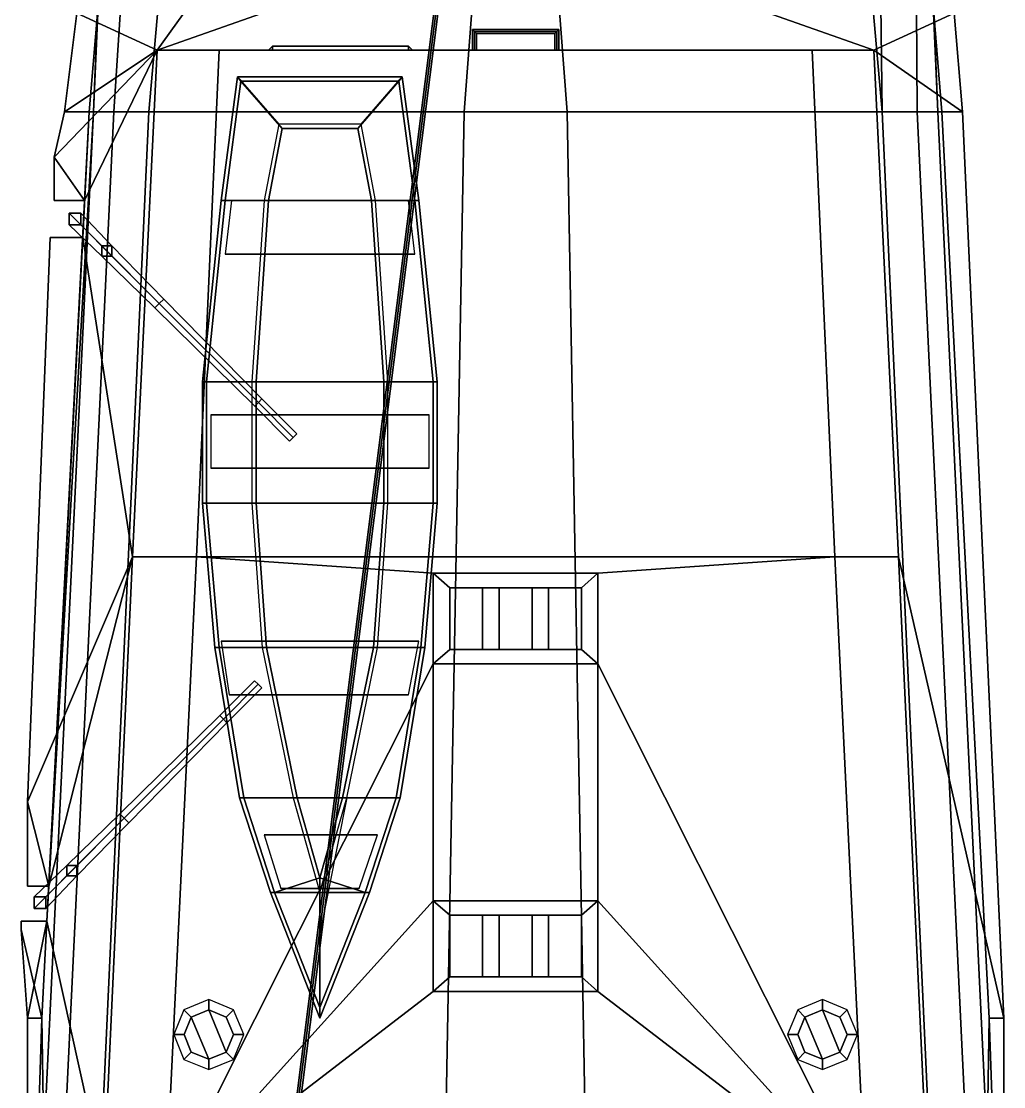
# Model space of a CAD drawing. Header units: millimetres. Extents: x -2.4 to 2.4, y -9.6 to 15.3.
# Drawn here: x -2.4 to 2.37, y 1.03 to 6.2 of the extents above; entities that cross this region are included whole.
import ezdxf

# ---------------------------------------------------------------- set-up
doc = ezdxf.new("R2010")
doc.units = ezdxf.units.MM
doc.layers.add('lifebuoys', color=1, linetype='Continuous')
doc.layers.add('superstructure', color=3, linetype='Continuous')

msp = doc.modelspace()

# ---------------------------------------------------------------- linework, layer by layer
for points in [[(-1.49, 9.05, -0.09), (-1.78, 5.76, -0.41), (-1.95, 5.76, -0.34), (-1.74, 9, -0.095)], [(0, 9.05, -0.09), (-0.25, 5.76, -0.42), (-1.78, 5.76, -0.41), (-1.49, 9.05, -0.09)], [(0.25, 5.76, -0.42), (-0.25, 5.76, -0.42), (0, 9.05, -0.09)], [(1.49, 9.05, -0.09), (1.78, 5.76, -0.41), (0.25, 5.76, -0.42), (0, 9.05, -0.09)], [(1.78, 5.76, -0.41), (1.78, 5.76, -0.41), (1.49, 9.05, -0.09), (1.74, 9, -0.095)], [(-1.74, 9, -0.095), (-1.95, 5.76, -0.34), (-2.05, 5.76, -0.21), (-1.93, 8.8, -0.1151)], [(1.95, 5.76, -0.34), (1.78, 5.76, -0.41), (1.74, 9, -0.095), (1.93, 8.8, -0.1151)], [(-1.93, 8.8, -0.1151), (-2.05, 5.76, -0.21), (-1.93, 8.49)], [(2.05, 5.76, -0.21), (1.95, 5.76, -0.34), (1.93, 8.8, -0.1151), (1.93, 8.49)], [(-1.93, 8.49), (-2.05, 5.76, -0.21), (-2.03, 6.24)], [(2.03, 6.24), (2.05, 5.76, -0.21), (2.05, 5.76, -0.21), (1.93, 8.49)], [(-2.13, 6.24, 0.71), (-2.13, 6.24, 0.54), (-2.19, 5.76, 0.54), (-2.19, 5.76, 0.71)], [(-2.13, 6.24, 0.54), (-2.03, 6.24, 0.54), (-2.07, 5.76, 0.54), (-2.19, 5.76, 0.54)], [(-2.03, 6.24), (-2.05, 5.76, -0.21), (-2.07, 5.76)], [(-2.03, 6.24, 0.54), (-2.03, 6.24), (-2.07, 5.76), (-2.07, 5.76, 0.54)], [(2.17, 5.76, 0.54), (2.07, 5.76, 0.54), (2.03, 6.24, 0.54), (2.13, 6.24, 0.54)], [(2.07, 5.76, 0.54), (2.07, 5.76), (2.03, 6.24), (2.03, 6.24, 0.54)], [(2.07, 5.76), (2.05, 5.76, -0.21), (2.05, 5.76, -0.21), (2.03, 6.24)], [(2.17, 5.76, 0.71), (2.17, 5.76, 0.54), (2.13, 6.24, 0.54), (2.13, 6.24, 0.71)], [(-2.05, 5.76, -0.21), (-2.29, 0.76, -0.21), (-2.3, 1.36), (-2.2754, 1.83)], [(-1.95, 5.76, -0.34), (-2.19, 0.76, -0.34), (-2.29, 0.76, -0.21), (-2.05, 5.76, -0.21)], [(-2.1019, 5.15, 0.54), (-2.07, 5.76), (-2.2754, 1.83), (-2.2665, 2, 0.54)], [(-2.07, 5.76), (-2.05, 5.76, -0.21), (-2.2754, 1.83)], [(-2.19, 5.76, 0.54), (-2.07, 5.76, 0.54), (-2.0925, 5.33, 0.54), (-2.24, 5.54, 0.54)], [(-2.19, 5.76, 0.71), (-2.19, 5.76, 0.54), (-2.24, 5.54, 0.54), (-2.24, 5.54, 0.71)], [(-1.78, 5.76, -0.41), (-2.01, 0.76, -0.41), (-2.19, 0.76, -0.34), (-1.95, 5.76, -0.34)], [(-2.0925, 5.33, 0.54), (-2.07, 5.76), (-2.07, 5.76), (-2.1019, 5.15, 0.54)], [(-2.07, 5.76, 0.54), (-2.07, 5.76), (-2.07, 5.76), (-2.0925, 5.33, 0.54)], [(-0.25, 5.76, -0.42), (-0.34, 0.76, -0.42), (-2.01, 0.76, -0.41), (-1.78, 5.76, -0.41)], [(0.34, 0.76, -0.42), (-0.34, 0.76, -0.42), (-0.25, 5.76, -0.42), (0.25, 5.76, -0.42)], [(2.01, 0.76, -0.41), (0.34, 0.76, -0.42), (0.25, 5.76, -0.42), (1.78, 5.76, -0.41)], [(2.19, 0.76, -0.34), (2.01, 0.76, -0.41), (1.78, 5.76, -0.41), (1.95, 5.76, -0.34)], [(2.29, 0.76, -0.21), (2.19, 0.76, -0.34), (1.95, 5.76, -0.34), (2.05, 5.76, -0.21)], [(2.3, 1.36), (2.29, 0.76, -0.21), (2.05, 5.76, -0.21), (2.07, 5.76)], [(2.3, 1.36, 0.54), (2.3, 1.36), (2.07, 5.76), (2.07, 5.76, 0.54)], [(2.37, 1.36, 0.54), (2.3, 1.36, 0.54), (2.07, 5.76, 0.54), (2.17, 5.76, 0.54)], [(2.37, 1.36, 0.71), (2.37, 1.36, 0.54), (2.17, 5.76, 0.54), (2.17, 5.76, 0.71)], [(-2.24, 5.54, 0.71), (-2.24, 5.54, 0.54), (-2.24, 5.33, 0.54), (-2.24, 5.33, 0.71)], [(-2.24, 5.54, 0.54), (-2.0925, 5.33, 0.54), (-2.0925, 5.33, 0.54), (-2.24, 5.33, 0.54)], [(-2.24, 5.33, 0.71), (-2.24, 5.33, 0.54), (-2.0925, 5.33, 0.54), (-2.0925, 5.33, 0.71)], [(-2.0925, 5.33, 0.71), (-2.0925, 5.33, 0.54), (-2.1019, 5.15, 0.54), (-2.1019, 5.15, 0.71)], [(-2.26, 5.15, 0.71), (-2.26, 5.15, 0.54), (-2.37, 2.41, 0.54), (-2.37, 2.41, 0.71)], [(-2.26, 5.15, 0.54), (-2.1019, 5.15, 0.54), (-2.2665, 2, 0.54), (-2.37, 2.41, 0.54)], [(-2.1019, 5.15, 0.71), (-2.1019, 5.15, 0.54), (-2.26, 5.15, 0.54), (-2.26, 5.15, 0.71)], [(-2.37, 2.41, 0.71), (-2.37, 2.41, 0.54), (-2.37, 2, 0.54), (-2.37, 2, 0.71)], [(-2.37, 2.41, 0.54), (-2.2665, 2, 0.54), (-2.2665, 2, 0.54), (-2.37, 2, 0.54)], [(-2.37, 2, 0.71), (-2.37, 2, 0.54), (-2.2665, 2, 0.54), (-2.2665, 2, 0.71)], [(-2.2665, 2, 0.71), (-2.2665, 2, 0.54), (-2.2754, 1.83, 0.54), (-2.2754, 1.83, 0.71)], [(-2.2665, 2, 0.54), (-2.2754, 1.83), (-2.2754, 1.83), (-2.2754, 1.83, 0.54)], [(-2.2754, 1.83, 0.71), (-2.2754, 1.83, 0.54), (-2.4, 1.83, 0.54), (-2.4, 1.83, 0.71)], [(-2.4, 1.83, 0.71), (-2.4, 1.83, 0.54), (-2.4, 1.79, 0.54), (-2.4, 1.79, 0.71)], [(-2.2754, 1.83, 0.54), (-2.3, 1.36, 0.54), (-2.4, 1.79, 0.54), (-2.4, 1.83, 0.54)], [(-2.2754, 1.83), (-2.3, 1.36), (-2.3, 1.36, 0.54), (-2.2754, 1.83, 0.54)], [(-2.4, 1.79, 0.71), (-2.4, 1.79, 0.54), (-2.37, 1.36, 0.54), (-2.37, 1.36, 0.71)], [(-2.4, 1.79, 0.54), (-2.3, 1.36, 0.54), (-2.3, 1.36, 0.54), (-2.37, 1.36, 0.54)], [(-2.37, 1.36, 0.71), (-2.37, 1.36, 0.54), (-2.37, 0.76, 0.54), (-2.37, 0.76, 0.71)], [(-2.37, 1.36, 0.54), (-2.3, 1.36, 0.54), (-2.32, 0.76, 0.54), (-2.37, 0.76, 0.54)], [(-2.3, 1.36), (-2.32, 0.76), (-2.32, 0.76, 0.54), (-2.3, 1.36, 0.54)], [(-2.3, 1.36), (-2.29, 0.76, -0.21), (-2.32, 0.76), (-2.3, 1.36)], [(2.32, 0.76), (2.29, 0.76, -0.21), (2.29, 0.76, -0.21), (2.3, 1.36)], [(2.32, 0.76, 0.54), (2.32, 0.76), (2.3, 1.36), (2.3, 1.36, 0.54)], [(2.37, 0.76, 0.54), (2.32, 0.76, 0.54), (2.3, 1.36, 0.54), (2.37, 1.36, 0.54)], [(2.37, 0.76, 0.71), (2.37, 0.76, 0.54), (2.37, 1.36, 0.54), (2.37, 1.36, 0.71)]]:
    msp.add_3dface(points)
at = {"layer": 'lifebuoys'}
for points in [[(-1.43, 5.33, 2.29), (-1.35, 5.93, 2.36), (-1.15, 5.7, 1.89), (-1.22, 5.33, 1.89)], [(-1.41, 5.33, 2.29), (-1.3338, 5.91, 2.36), (-1.35, 5.93, 2.36), (-1.43, 5.33, 2.29)], [(-1.2, 5.33, 1.91), (-1.1338, 5.68, 1.91), (-1.3338, 5.91, 2.36), (-1.41, 5.33, 2.29)], [(-1.35, 5.93, 2.36), (-0.55, 5.93, 2.36), (-0.75, 5.7, 1.89), (-1.15, 5.7, 1.89)], [(-1.3338, 5.91, 2.36), (-0.5662, 5.91, 2.36), (-0.55, 5.93, 2.36), (-1.35, 5.93, 2.36)], [(-1.1338, 5.68, 1.91), (-0.7662, 5.68, 1.91), (-0.5662, 5.91, 2.36), (-1.3338, 5.91, 2.36)], [(-0.7662, 5.68, 1.91), (-0.7, 5.33, 1.91), (-0.49, 5.33, 2.29), (-0.5662, 5.91, 2.36)], [(-0.55, 5.93, 2.36), (-0.47, 5.33, 2.29), (-0.68, 5.33, 1.89), (-0.75, 5.7, 1.89)], [(-0.5662, 5.91, 2.36), (-0.49, 5.33, 2.29), (-0.47, 5.33, 2.29), (-0.55, 5.93, 2.36)], [(-0.7, 5.33, 1.91), (-0.7662, 5.68, 1.91), (-1.1338, 5.68, 1.91), (-1.2, 5.33, 1.91)], [(-1.52, 4.45, 2.26), (-1.43, 5.33, 2.29), (-1.22, 5.33, 1.89), (-1.28, 4.45, 1.89)], [(-1.5, 4.45, 2.26), (-1.41, 5.33, 2.29), (-1.43, 5.33, 2.29), (-1.52, 4.45, 2.26)], [(-1.26, 4.45, 1.91), (-1.2, 5.33, 1.91), (-1.41, 5.33, 2.29), (-1.5, 4.45, 2.26)], [(-1.41, 5.07, 2.23), (-0.49, 5.07, 2.23), (-0.52, 5.33, 2.23), (-1.38, 5.33, 2.23)], [(-1.38, 5.33, 2.23), (-0.52, 5.33, 2.23), (-0.52, 5.33, 2.21), (-1.38, 5.33, 2.21)], [(-0.64, 4.45, 1.91), (-0.7, 5.33, 1.91), (-1.2, 5.33, 1.91), (-1.26, 4.45, 1.91)], [(-0.7, 5.33, 1.91), (-0.64, 4.45, 1.91), (-0.4, 4.45, 2.26), (-0.49, 5.33, 2.29)], [(-0.47, 5.33, 2.29), (-0.38, 4.45, 2.26), (-0.62, 4.45, 1.89), (-0.68, 5.33, 1.89)], [(-0.49, 5.33, 2.29), (-0.4, 4.45, 2.26), (-0.38, 4.45, 2.26), (-0.47, 5.33, 2.29)], [(-1.41, 5.07, 2.21), (-0.49, 5.07, 2.21), (-0.49, 5.07, 2.23), (-1.41, 5.07, 2.23)], [(-1.52, 3.86, 2.26), (-1.52, 4.45, 2.26), (-1.28, 4.45, 1.89), (-1.28, 3.86, 1.89)], [(-1.5, 3.86, 2.26), (-1.5, 4.45, 2.26), (-1.52, 4.45, 2.26), (-1.52, 3.86, 2.26)], [(-1.26, 3.86, 1.91), (-1.26, 4.45, 1.91), (-1.5, 4.45, 2.26), (-1.5, 3.86, 2.26)], [(-0.64, 3.86, 1.91), (-0.64, 4.45, 1.91), (-1.26, 4.45, 1.91), (-1.26, 3.86, 1.91)], [(-0.64, 4.45, 1.91), (-0.64, 3.86, 1.91), (-0.4, 3.86, 2.26), (-0.4, 4.45, 2.26)], [(-0.38, 4.45, 2.26), (-0.38, 3.86, 2.26), (-0.62, 3.86, 1.89), (-0.62, 4.45, 1.89)], [(-0.4, 4.45, 2.26), (-0.4, 3.86, 2.26), (-0.38, 3.86, 2.26), (-0.38, 4.45, 2.26)], [(-1.48, 4.03, 2.23), (-0.42, 4.03, 2.23), (-0.42, 4.29, 2.23), (-1.48, 4.29, 2.23)], [(-1.48, 4.29, 2.23), (-0.42, 4.29, 2.23), (-0.42, 4.29, 2.21), (-1.48, 4.29, 2.21)], [(-1.48, 4.03, 2.21), (-0.42, 4.03, 2.21), (-0.42, 4.03, 2.23), (-1.48, 4.03, 2.23)], [(-1.46, 3.16, 2.26), (-1.52, 3.86, 2.26), (-1.28, 3.86, 1.89), (-1.23, 3.16, 1.89)], [(-1.44, 3.16, 2.26), (-1.5, 3.86, 2.26), (-1.52, 3.86, 2.26), (-1.46, 3.16, 2.26)], [(-1.21, 3.16, 1.91), (-1.26, 3.86, 1.91), (-1.5, 3.86, 2.26), (-1.44, 3.16, 2.26)], [(-0.69, 3.16, 1.91), (-0.64, 3.86, 1.91), (-1.26, 3.86, 1.91), (-1.21, 3.16, 1.91)], [(-0.64, 3.86, 1.91), (-0.69, 3.16, 1.91), (-0.46, 3.16, 2.26), (-0.4, 3.86, 2.26)], [(-0.38, 3.86, 2.26), (-0.44, 3.16, 2.26), (-0.67, 3.16, 1.89), (-0.62, 3.86, 1.89)], [(-0.4, 3.86, 2.26), (-0.46, 3.16, 2.26), (-0.44, 3.16, 2.26), (-0.38, 3.86, 2.26)], [(-1.34, 2.43, 2.3), (-1.46, 3.16, 2.26), (-1.23, 3.16, 1.89), (-1.08, 2.43, 1.89)], [(-1.32, 2.43, 2.3), (-1.44, 3.16, 2.26), (-1.46, 3.16, 2.26), (-1.34, 2.43, 2.3)], [(-1.06, 2.43, 1.91), (-1.21, 3.16, 1.91), (-1.44, 3.16, 2.26), (-1.32, 2.43, 2.3)], [(-1.39, 2.93, 2.23), (-0.52, 2.93, 2.23), (-0.47, 3.19, 2.23), (-1.43, 3.19, 2.23)], [(-1.43, 3.19, 2.23), (-0.47, 3.19, 2.23), (-0.47, 3.19, 2.21), (-1.43, 3.19, 2.21)], [(-0.84, 2.43, 1.91), (-0.69, 3.16, 1.91), (-1.21, 3.16, 1.91), (-1.06, 2.43, 1.91)], [(-0.69, 3.16, 1.91), (-0.84, 2.43, 1.91), (-0.58, 2.43, 2.3), (-0.46, 3.16, 2.26)], [(-0.44, 3.16, 2.26), (-0.56, 2.43, 2.3), (-0.82, 2.43, 1.89), (-0.67, 3.16, 1.89)], [(-0.46, 3.16, 2.26), (-0.58, 2.43, 2.3), (-0.56, 2.43, 2.3), (-0.44, 3.16, 2.26)], [(-1.39, 2.93, 2.21), (-0.52, 2.93, 2.21), (-0.52, 2.93, 2.23), (-1.39, 2.93, 2.23)], [(-1.19, 1.97, 2.33), (-1.34, 2.43, 2.3), (-1.08, 2.43, 1.89), (-0.95, 1.97, 1.89)], [(-1.17, 1.97, 2.33), (-1.32, 2.43, 2.3), (-1.34, 2.43, 2.3), (-1.19, 1.97, 2.33)], [(-0.95, 2.0408, 1.91), (-1.06, 2.43, 1.91), (-1.32, 2.43, 2.3), (-1.17, 1.97, 2.33)], [(-0.95, 2.0408, 1.91), (-0.84, 2.43, 1.91), (-1.06, 2.43, 1.91), (-0.95, 2.0408, 1.91)], [(-0.82, 2.43, 1.89), (-0.95, 1.77, 1.95), (-0.95, 1.97, 1.89)], [(-0.56, 2.43, 2.3), (-0.71, 1.97, 2.33), (-0.95, 1.97, 1.89), (-0.82, 2.43, 1.89)], [(-0.84, 2.43, 1.91), (-0.95, 2.0408, 1.91), (-0.73, 1.97, 2.33), (-0.58, 2.43, 2.3)], [(-0.58, 2.43, 2.3), (-0.73, 1.97, 2.33), (-0.71, 1.97, 2.33), (-0.56, 2.43, 2.3)], [(-1.14, 1.99, 2.23), (-0.76, 1.99, 2.23), (-0.67, 2.25, 2.23), (-1.22, 2.25, 2.23)], [(-1.22, 2.25, 2.23), (-0.67, 2.25, 2.23), (-0.67, 2.25, 2.21), (-1.22, 2.25, 2.21)], [(-0.95, 2.0408, 1.91), (-0.95, 2.0408, 1.91), (-1.17, 1.97, 2.33), (-0.95, 1.4108, 2.3575)], [(-0.95, 2.0408, 1.91), (-0.95, 2.0408, 1.91), (-0.95, 1.4108, 2.3575), (-0.73, 1.97, 2.33)], [(-0.95, 1.36, 2.36), (-1.19, 1.97, 2.33), (-0.95, 1.97, 1.89), (-0.95, 1.77, 1.95)], [(-0.95, 1.4108, 2.3575), (-1.17, 1.97, 2.33), (-1.19, 1.97, 2.33), (-0.95, 1.36, 2.36)], [(-1.14, 1.99, 2.21), (-0.76, 1.99, 2.21), (-0.76, 1.99, 2.23), (-1.14, 1.99, 2.23)], [(-0.73, 1.97, 2.33), (-0.95, 1.4108, 2.3575), (-0.95, 1.36, 2.36), (-0.71, 1.97, 2.33)], [(-0.71, 1.97, 2.33), (-0.95, 1.36, 2.36), (-0.95, 1.77, 1.95), (-0.95, 1.97, 1.89)]]:
    msp.add_3dface(points, dxfattribs=at)
at = {"layer": 'superstructure'}
for points in [[(0, 9.3, 2.54), (-0.01, 9.3, 2.53), (-1.23, -0.35, 4.94), (-1.22, -0.35, 4.95)], [(-0.01, 9.3, 2.53), (0, 9.3, 2.52), (-1.22, -0.35, 4.93), (-1.23, -0.35, 4.94)], [(0.01, 9.3, 2.53), (0, 9.3, 2.54), (-1.22, -0.35, 4.95), (-1.21, -0.35, 4.94)], [(0, 9.3, 2.52), (0.01, 9.3, 2.53), (-1.21, -0.35, 4.94), (-1.22, -0.35, 4.93)], [(-1.7, 7.09, 0.71), (-2.13, 6.24, 0.71), (-1.74, 6.06, 0.71), (-1, 7.09, 0.71)], [(-1.74, 6.06, 0.71), (-1.74, 6.06, 0.71), (-0.35, 6.55, 0.71), (-1, 7.09, 0.71)], [(0.35, 6.55, 0.71), (1.74, 6.06, 0.71), (2.13, 6.24, 0.71), (0.35, 7.06, 0.71)], [(-0.35, 6.55, 0.71), (-1.74, 6.06, 0.71), (1.74, 6.06, 0.71), (0.35, 6.55, 0.71)], [(-1.74, 6.06, 0.71), (-1.74, 6.06, 0.71), (-2.13, 6.24, 0.71), (-2.19, 5.76, 0.71)], [(1.74, 6.06, 0.71), (2.17, 5.76, 0.71), (2.13, 6.24, 0.71), (1.74, 6.06, 0.71)], [(-0.2, 6.15, 0.91), (-0.21, 6.16, 0.9), (-0.21, 6.06, 0.9), (-0.2, 6.06, 0.91)], [(-0.21, 6.16, 0.9), (-0.2, 6.15, 0.89), (-0.2, 6.06, 0.89), (-0.21, 6.06, 0.9)], [(-0.21, 6.16, 0.9), (-0.2, 6.15, 0.91), (0.2, 6.15, 0.91), (0.21, 6.16, 0.9)], [(-0.2, 6.15, 0.89), (-0.21, 6.16, 0.9), (0.21, 6.16, 0.9), (0.2, 6.15, 0.89)], [(-0.2, 6.15, 1.81), (-0.21, 6.16, 1.8), (-0.21, 6.06, 1.8), (-0.2, 6.06, 1.81)], [(-0.21, 6.16, 1.8), (-0.2, 6.15, 1.79), (-0.2, 6.06, 1.79), (-0.21, 6.06, 1.8)], [(-0.21, 6.16, 1.8), (-0.2, 6.15, 1.81), (0.2, 6.15, 1.81), (0.21, 6.16, 1.8)], [(-0.2, 6.15, 1.79), (-0.21, 6.16, 1.8), (0.21, 6.16, 1.8), (0.2, 6.15, 1.79)], [(-0.21, 6.16, 1.2), (-0.2, 6.15, 1.21), (0.2, 6.15, 1.21), (0.21, 6.16, 1.2)], [(-0.2, 6.15, 1.19), (-0.21, 6.16, 1.2), (0.21, 6.16, 1.2), (0.2, 6.15, 1.19)], [(-0.2, 6.15, 1.21), (-0.21, 6.16, 1.2), (-0.21, 6.06, 1.2), (-0.2, 6.06, 1.21)], [(-0.21, 6.16, 1.2), (-0.2, 6.15, 1.19), (-0.2, 6.06, 1.19), (-0.21, 6.06, 1.2)], [(-0.2, 6.15, 1.51), (-0.21, 6.16, 1.5), (-0.21, 6.06, 1.5), (-0.2, 6.06, 1.51)], [(-0.21, 6.16, 1.5), (-0.2, 6.15, 1.49), (-0.2, 6.06, 1.49), (-0.21, 6.06, 1.5)], [(-0.21, 6.16, 1.5), (-0.2, 6.15, 1.51), (0.2, 6.15, 1.51), (0.21, 6.16, 1.5)], [(-0.2, 6.15, 1.49), (-0.21, 6.16, 1.5), (0.21, 6.16, 1.5), (0.2, 6.15, 1.49)], [(0.21, 6.16, 0.9), (0.2, 6.15, 0.91), (0.2, 6.06, 0.91), (0.21, 6.06, 0.9)], [(0.2, 6.15, 0.89), (0.21, 6.16, 0.9), (0.21, 6.06, 0.9), (0.2, 6.06, 0.89)], [(0.21, 6.16, 1.8), (0.2, 6.15, 1.81), (0.2, 6.06, 1.81), (0.21, 6.06, 1.8)], [(0.2, 6.15, 1.79), (0.21, 6.16, 1.8), (0.21, 6.06, 1.8), (0.2, 6.06, 1.79)], [(0.21, 6.16, 1.2), (0.2, 6.15, 1.21), (0.2, 6.06, 1.21), (0.21, 6.06, 1.2)], [(0.2, 6.15, 1.19), (0.21, 6.16, 1.2), (0.21, 6.06, 1.2), (0.2, 6.06, 1.19)], [(0.21, 6.16, 1.5), (0.2, 6.15, 1.51), (0.2, 6.06, 1.51), (0.21, 6.06, 1.5)], [(0.2, 6.15, 1.49), (0.21, 6.16, 1.5), (0.21, 6.06, 1.5), (0.2, 6.06, 1.49)], [(-0.19, 6.14, 0.9), (-0.2, 6.15, 0.91), (-0.2, 6.06, 0.91), (-0.19, 6.06, 0.9)], [(-0.2, 6.15, 0.89), (-0.19, 6.14, 0.9), (-0.19, 6.06, 0.9), (-0.2, 6.06, 0.89)], [(-0.2, 6.15, 0.91), (-0.19, 6.14, 0.9), (0.19, 6.14, 0.9), (0.2, 6.15, 0.91)], [(-0.19, 6.14, 0.9), (-0.2, 6.15, 0.89), (0.2, 6.15, 0.89), (0.19, 6.14, 0.9)], [(-0.19, 6.14, 1.8), (-0.2, 6.15, 1.81), (-0.2, 6.06, 1.81), (-0.19, 6.06, 1.8)], [(-0.2, 6.15, 1.79), (-0.19, 6.14, 1.8), (-0.19, 6.06, 1.8), (-0.2, 6.06, 1.79)], [(-0.2, 6.15, 1.81), (-0.19, 6.14, 1.8), (0.19, 6.14, 1.8), (0.2, 6.15, 1.81)], [(-0.19, 6.14, 1.8), (-0.2, 6.15, 1.79), (0.2, 6.15, 1.79), (0.19, 6.14, 1.8)], [(-0.2, 6.15, 1.21), (-0.19, 6.14, 1.2), (0.19, 6.14, 1.2), (0.2, 6.15, 1.21)], [(-0.19, 6.14, 1.2), (-0.2, 6.15, 1.19), (0.2, 6.15, 1.19), (0.19, 6.14, 1.2)], [(-0.19, 6.14, 1.2), (-0.2, 6.15, 1.21), (-0.2, 6.06, 1.21), (-0.19, 6.06, 1.2)], [(-0.2, 6.15, 1.19), (-0.19, 6.14, 1.2), (-0.19, 6.06, 1.2), (-0.2, 6.06, 1.19)], [(-0.19, 6.14, 1.5), (-0.2, 6.15, 1.51), (-0.2, 6.06, 1.51), (-0.19, 6.06, 1.5)], [(-0.2, 6.15, 1.49), (-0.19, 6.14, 1.5), (-0.19, 6.06, 1.5), (-0.2, 6.06, 1.49)], [(-0.2, 6.15, 1.51), (-0.19, 6.14, 1.5), (0.19, 6.14, 1.5), (0.2, 6.15, 1.51)], [(-0.19, 6.14, 1.5), (-0.2, 6.15, 1.49), (0.2, 6.15, 1.49), (0.19, 6.14, 1.5)], [(0.2, 6.15, 0.91), (0.19, 6.14, 0.9), (0.19, 6.06, 0.9), (0.2, 6.06, 0.91)], [(0.19, 6.14, 0.9), (0.2, 6.15, 0.89), (0.2, 6.06, 0.89), (0.19, 6.06, 0.9)], [(0.2, 6.15, 1.81), (0.19, 6.14, 1.8), (0.19, 6.06, 1.8), (0.2, 6.06, 1.81)], [(0.19, 6.14, 1.8), (0.2, 6.15, 1.79), (0.2, 6.06, 1.79), (0.19, 6.06, 1.8)], [(0.2, 6.15, 1.21), (0.19, 6.14, 1.2), (0.19, 6.06, 1.2), (0.2, 6.06, 1.21)], [(0.19, 6.14, 1.2), (0.2, 6.15, 1.19), (0.2, 6.06, 1.19), (0.19, 6.06, 1.2)], [(0.2, 6.15, 1.51), (0.19, 6.14, 1.5), (0.19, 6.06, 1.5), (0.2, 6.06, 1.51)], [(0.19, 6.14, 1.5), (0.2, 6.15, 1.49), (0.2, 6.06, 1.49), (0.19, 6.06, 1.5)], [(-2.0925, 5.33, 0.71), (-1.74, 6.06, 0.71), (-2.24, 5.54, 0.71), (-2.24, 5.33, 0.71)], [(-1.74, 6.06, 0.71), (-1.74, 6.06, 0.71), (-2.19, 5.76, 0.71), (-2.24, 5.54, 0.71)], [(-1.86, 3.6, 0.71), (-1.74, 6.06, 0.71), (-2.0925, 5.33, 0.71), (-2.1019, 5.15, 0.71)], [(-1.74, 6.06, 0.71), (-1.86, 3.6, 0.71), (-1.55, 3.6, 1.87), (-1.44, 6.06, 1.87)], [(-1.74, 6.06, 0.71), (-1.44, 6.06, 1.87), (-1.2, 6.06, 1.75), (-1.2, 6.06, 0.81)], [(-1.18, 6.06, 0.79), (-1.74, 6.06, 0.71), (-1.2, 6.06, 0.81)], [(-1.74, 6.06, 0.71), (-1.18, 6.06, 0.79), (-0.52, 6.06, 0.79), (1.74, 6.06, 0.71)], [(-1.44, 6.06, 1.87), (-1.55, 3.6, 1.87), (1.55, 3.6, 1.87), (1.44, 6.06, 1.87)], [(1.44, 6.06, 1.87), (-0.52, 6.06, 1.77), (-1.18, 6.06, 1.77), (-1.44, 6.06, 1.87)], [(-1.2, 6.06, 1.75), (-1.44, 6.06, 1.87), (-1.18, 6.06, 1.77), (-1.2, 6.06, 1.75)], [(-1.2, 6.06, 0.81), (-1.2, 6.06, 1.75), (-1.18, 6.08, 1.75), (-1.18, 6.08, 0.81)], [(-1.18, 6.08, 1.75), (-1.2, 6.06, 1.75), (-1.18, 6.06, 1.77), (-1.18, 6.08, 1.75)], [(-1.18, 6.06, 0.79), (-1.2, 6.06, 0.81), (-1.18, 6.08, 0.81)], [(-1.18, 6.08, 0.81), (-1.18, 6.08, 1.75), (-0.52, 6.08, 1.75), (-0.52, 6.08, 0.81)], [(-1.18, 6.08, 1.75), (-1.18, 6.06, 1.77), (-0.52, 6.06, 1.77), (-0.52, 6.08, 1.75)], [(-1.18, 6.06, 0.79), (-1.18, 6.08, 0.81), (-0.52, 6.08, 0.81), (-0.52, 6.06, 0.79)], [(-0.52, 6.08, 0.81), (-0.52, 6.08, 1.75), (-0.5, 6.06, 1.75), (-0.5, 6.06, 0.81)], [(-0.52, 6.08, 0.81), (-0.52, 6.08, 0.81), (-0.5, 6.06, 0.81), (-0.52, 6.06, 0.79)], [(-0.52, 6.08, 1.75), (-0.52, 6.06, 1.77), (-0.5, 6.06, 1.75), (-0.52, 6.08, 1.75)], [(-0.5, 6.06, 1.75), (-0.52, 6.06, 1.77), (1.44, 6.06, 1.87), (-0.5, 6.06, 1.75)], [(-0.5, 6.06, 0.81), (-0.5, 6.06, 0.81), (1.74, 6.06, 0.71), (-0.52, 6.06, 0.79)], [(-0.5, 6.06, 0.81), (-0.5, 6.06, 1.75), (1.44, 6.06, 1.87), (1.74, 6.06, 0.71)], [(1.55, 3.6, 1.87), (1.86, 3.6, 0.71), (1.74, 6.06, 0.71), (1.44, 6.06, 1.87)], [(1.86, 3.6, 0.71), (2.37, 1.36, 0.71), (2.17, 5.76, 0.71), (1.74, 6.06, 0.71)], [(-2.1683, 5.2683, 0.54), (-2.1683, 5.2117, 0.54), (-2.1683, 5.2117, 2.17), (-2.1683, 5.2683, 2.17)], [(-2.1117, 5.2683, 0.54), (-2.1683, 5.2683, 0.54), (-2.1683, 5.2683, 2.17), (-2.1117, 5.2683, 2.17)], [(-2.1683, 5.2683, 2.17), (-2.1683, 5.2117, 2.17), (-2.0092, 5.0597, 2.6), (-2.0092, 5.1092, 2.6)], [(-2.1117, 5.2683, 2.17), (-2.1683, 5.2683, 2.17), (-2.0092, 5.1092, 2.6), (-1.9597, 5.1092, 2.6)], [(-2.1117, 5.2117, 0.54), (-2.1117, 5.2683, 0.54), (-2.1117, 5.2683, 2.17), (-2.1117, 5.2117, 2.17)], [(-2.1117, 5.2117, 2.17), (-2.1117, 5.2683, 2.17), (-1.9597, 5.1092, 2.6), (-1.9597, 5.0597, 2.6)], [(-2.1683, 5.2117, 0.54), (-2.1117, 5.2117, 0.54), (-2.1117, 5.2117, 2.17), (-2.1683, 5.2117, 2.17)], [(-2.1683, 5.2117, 2.17), (-2.1117, 5.2117, 2.17), (-1.9597, 5.0597, 2.6), (-2.0092, 5.0597, 2.6)], [(-1.86, 3.6, 0.71), (-2.1019, 5.15, 0.71), (-2.26, 5.15, 0.71), (-2.37, 2.41, 0.71)], [(-2.0092, 5.1092, 2.6), (-2.0092, 5.0597, 2.6), (-1.7511, 4.8087, 2.85), (-1.7299, 4.8299, 2.88)], [(-1.9597, 5.1092, 2.6), (-2.0092, 5.1092, 2.6), (-1.7299, 4.8299, 2.88), (-1.7087, 4.8511, 2.85)], [(-1.9597, 5.0597, 2.6), (-1.9597, 5.1092, 2.6), (-1.7087, 4.8511, 2.85), (-1.7299, 4.8299, 2.82)], [(-2.0092, 5.0597, 2.6), (-1.9597, 5.0597, 2.6), (-1.7299, 4.8299, 2.82), (-1.7511, 4.8087, 2.85)], [(-1.7299, 4.8299, 2.88), (-1.7511, 4.8087, 2.85), (-1.2667, 4.3314, 2.97), (-1.249, 4.349, 2.995)], [(-1.7511, 4.8087, 2.85), (-1.7299, 4.8299, 2.82), (-1.249, 4.349, 2.945), (-1.2667, 4.3314, 2.97)], [(-1.7087, 4.8511, 2.85), (-1.7299, 4.8299, 2.88), (-1.249, 4.349, 2.995), (-1.2314, 4.3667, 2.97)], [(-1.7299, 4.8299, 2.82), (-1.7087, 4.8511, 2.85), (-1.2314, 4.3667, 2.97), (-1.249, 4.349, 2.945)], [(-1.0793, 4.1793, 2.945), (-1.097, 4.1617, 2.97), (-1.2667, 4.3314, 2.97), (-1.249, 4.349, 2.945)], [(-1.097, 4.1617, 2.97), (-1.0793, 4.1793, 2.995), (-1.249, 4.349, 2.995), (-1.2667, 4.3314, 2.97)], [(-1.0617, 4.197, 2.97), (-1.0793, 4.1793, 2.945), (-1.249, 4.349, 2.945), (-1.2314, 4.3667, 2.97)], [(-1.0793, 4.1793, 2.995), (-1.0617, 4.197, 2.97), (-1.2314, 4.3667, 2.97), (-1.249, 4.349, 2.995)], [(-1.097, 4.1617, 2.97), (-1.0793, 4.1793, 2.945), (-1.0617, 4.197, 2.97), (-1.0793, 4.1793, 2.995)], [(-1.86, 3.6, 0.71), (-2.37, 2.41, 0.71), (-2.37, 2, 0.71), (-2.2665, 2, 0.71)], [(-1.86, 3.6, 0.71), (-2.2665, 2, 0.71), (-2.2754, 1.83, 0.71), (-2, 0.58, 0.71)], [(-1.55, 3.6, 1.87), (-1.86, 3.6, 0.71), (-2, 0.58, 0.71), (-1.7, 0.49, 1.87)], [(-1.55, 3.6, 1.87), (-1.7, 0.49, 1.87), (-0.4, 3.08, 1.87), (-0.4, 3.52, 1.87)], [(0.4, 3.52, 1.87), (1.55, 3.6, 1.87), (-1.55, 3.6, 1.87), (-0.4, 3.52, 1.87)], [(0.4, 3.52, 1.87), (0.4, 3.08, 1.87), (1.7, 0.49, 1.87), (1.55, 3.6, 1.87)], [(2, 0.58, 0.71), (1.86, 3.6, 0.71), (1.55, 3.6, 1.87), (1.7, 0.49, 1.87)], [(2.37, 0.76, 0.71), (2.37, 1.36, 0.71), (1.86, 3.6, 0.71), (2, 0.58, 0.71)], [(-0.4, 3.52, 1.87), (-0.4, 3.52, 1.88), (0.4, 3.52, 1.88), (0.4, 3.52, 1.87)], [(-0.4, 3.52, 1.87), (-0.4, 3.08, 1.87), (-0.4, 3.08, 1.91), (-0.4, 3.52, 1.88)], [(-0.4, 3.52, 1.88), (-0.4, 3.08, 1.91), (-0.32, 3.15, 1.9052), (-0.32, 3.45, 1.8848)], [(-0.4, 3.52, 1.88), (-0.32, 3.45, 1.8848), (0.32, 3.45, 1.8848), (0.4, 3.52, 1.88)], [(0.32, 3.45, 1.8848), (0.32, 3.15, 1.9052), (0.4, 3.08, 1.91), (0.4, 3.52, 1.88)], [(0.4, 3.52, 1.88), (0.4, 3.08, 1.91), (0.4, 3.08, 1.87), (0.4, 3.52, 1.87)], [(-0.32, 3.15, 1.87), (-0.16, 3.15, 1.87), (-0.16, 3.45, 1.87), (-0.32, 3.45, 1.87)], [(-0.32, 3.45, 1.87), (-0.16, 3.45, 1.87), (-0.16, 3.45, 1.8848), (-0.32, 3.45, 1.8848)], [(-0.32, 3.45, 1.8848), (-0.32, 3.15, 1.9052), (-0.32, 3.15, 1.87), (-0.32, 3.45, 1.87)], [(-0.16, 3.45, 1.87), (-0.16, 3.15, 1.87), (-0.16, 3.15, 1.9052), (-0.16, 3.45, 1.8848)], [(-0.16, 3.45, 1.8848), (-0.16, 3.15, 1.9052), (-0.08, 3.15, 1.9052), (-0.08, 3.45, 1.8848)], [(-0.08, 3.45, 1.8848), (-0.08, 3.15, 1.9052), (-0.08, 3.15, 1.87), (-0.08, 3.45, 1.87)], [(-0.08, 3.45, 1.87), (0.08, 3.45, 1.87), (0.08, 3.45, 1.8848), (-0.08, 3.45, 1.8848)], [(-0.08, 3.15, 1.87), (0.08, 3.15, 1.87), (0.08, 3.45, 1.87), (-0.08, 3.45, 1.87)], [(0.08, 3.45, 1.87), (0.08, 3.15, 1.87), (0.08, 3.15, 1.9052), (0.08, 3.45, 1.8848)], [(0.08, 3.45, 1.8848), (0.08, 3.15, 1.9052), (0.16, 3.15, 1.9052), (0.16, 3.45, 1.8848)], [(0.16, 3.15, 1.87), (0.32, 3.15, 1.87), (0.32, 3.45, 1.87), (0.16, 3.45, 1.87)], [(0.16, 3.45, 1.87), (0.32, 3.45, 1.87), (0.32, 3.45, 1.8848), (0.16, 3.45, 1.8848)], [(0.16, 3.45, 1.8848), (0.16, 3.15, 1.9052), (0.16, 3.15, 1.87), (0.16, 3.45, 1.87)], [(0.32, 3.45, 1.87), (0.32, 3.15, 1.87), (0.32, 3.15, 1.9052), (0.32, 3.45, 1.8848)], [(-0.32, 3.15, 1.9052), (-0.4, 3.08, 1.91), (0.4, 3.08, 1.91), (0.32, 3.15, 1.9052)], [(-0.32, 3.15, 1.9052), (-0.16, 3.15, 1.9052), (-0.16, 3.15, 1.87), (-0.32, 3.15, 1.87)], [(-0.08, 3.15, 1.9052), (0.08, 3.15, 1.9052), (0.08, 3.15, 1.87), (-0.08, 3.15, 1.87)], [(0.16, 3.15, 1.9052), (0.32, 3.15, 1.9052), (0.32, 3.15, 1.87), (0.16, 3.15, 1.87)], [(-1.7, 0.49, 1.87), (-1.7, 0.49, 1.87), (-0.4, 1.93, 1.87), (-0.4, 3.08, 1.87)], [(-0.4, 3.08, 1.91), (-0.4, 3.08, 1.87), (0.4, 3.08, 1.87), (0.4, 3.08, 1.91)], [(-0.4, 3.08, 1.87), (-0.4, 1.93, 1.87), (0.4, 1.93, 1.87), (0.4, 3.08, 1.87)], [(0.4, 3.08, 1.87), (0.4, 1.93, 1.87), (1.7, 0.49, 1.87)], [(-1.2493, 2.9807, 2.995), (-1.267, 2.9983, 2.97), (-1.4367, 2.8286, 2.97), (-1.419, 2.811, 2.995)], [(-1.267, 2.9983, 2.97), (-1.2493, 2.9807, 2.945), (-1.419, 2.811, 2.945), (-1.4367, 2.8286, 2.97)], [(-1.2317, 2.963, 2.97), (-1.2493, 2.9807, 2.995), (-1.419, 2.811, 2.995), (-1.4014, 2.7933, 2.97)], [(-1.2493, 2.9807, 2.945), (-1.2317, 2.963, 2.97), (-1.4014, 2.7933, 2.97), (-1.419, 2.811, 2.945)], [(-1.2317, 2.963, 2.97), (-1.2493, 2.9807, 2.945), (-1.267, 2.9983, 2.97), (-1.2493, 2.9807, 2.995)], [(-1.8999, 2.3301, 2.82), (-1.9211, 2.3513, 2.85), (-1.4367, 2.8286, 2.97), (-1.419, 2.811, 2.945)], [(-1.9211, 2.3513, 2.85), (-1.8999, 2.3301, 2.88), (-1.419, 2.811, 2.995), (-1.4367, 2.8286, 2.97)], [(-1.8787, 2.3089, 2.85), (-1.8999, 2.3301, 2.82), (-1.419, 2.811, 2.945), (-1.4014, 2.7933, 2.97)], [(-1.8999, 2.3301, 2.88), (-1.8787, 2.3089, 2.85), (-1.4014, 2.7933, 2.97), (-1.419, 2.811, 2.995)], [(-2.1297, 2.1003, 2.6), (-2.1792, 2.1003, 2.6), (-1.9211, 2.3513, 2.85), (-1.8999, 2.3301, 2.82)], [(-2.1792, 2.1003, 2.6), (-2.1792, 2.0508, 2.6), (-1.8999, 2.3301, 2.88), (-1.9211, 2.3513, 2.85)], [(-2.1792, 2.0508, 2.6), (-2.1297, 2.0508, 2.6), (-1.8787, 2.3089, 2.85), (-1.8999, 2.3301, 2.88)], [(-2.1297, 2.0508, 2.6), (-2.1297, 2.1003, 2.6), (-1.8999, 2.3301, 2.82), (-1.8787, 2.3089, 2.85)], [(-2.2817, 1.9483, 2.17), (-2.3383, 1.9483, 2.17), (-2.1792, 2.1003, 2.6), (-2.1297, 2.1003, 2.6)], [(-2.3383, 1.9483, 2.17), (-2.3383, 1.8917, 2.17), (-2.1792, 2.0508, 2.6), (-2.1792, 2.1003, 2.6)], [(-2.2817, 1.8917, 2.17), (-2.2817, 1.9483, 2.17), (-2.1297, 2.1003, 2.6), (-2.1297, 2.0508, 2.6)], [(-2.3383, 1.8917, 2.17), (-2.2817, 1.8917, 2.17), (-2.1297, 2.0508, 2.6), (-2.1792, 2.0508, 2.6)], [(-2.2817, 1.9483, 0.54), (-2.3383, 1.9483, 0.54), (-2.3383, 1.9483, 2.17), (-2.2817, 1.9483, 2.17)], [(-2.3383, 1.9483, 0.54), (-2.3383, 1.8917, 0.54), (-2.3383, 1.8917, 2.17), (-2.3383, 1.9483, 2.17)], [(-2.2817, 1.8917, 0.54), (-2.2817, 1.9483, 0.54), (-2.2817, 1.9483, 2.17), (-2.2817, 1.8917, 2.17)], [(-1.7, 0.49, 1.87), (-1.7, 0.49, 1.87), (-0.4, 1.49, 1.87), (-0.4, 1.93, 1.87)], [(-0.4, 1.93, 1.88), (-0.32, 1.86, 1.8848), (0.32, 1.86, 1.8848), (0.4, 1.93, 1.88)], [(-0.4, 1.93, 1.88), (-0.4, 1.49, 1.91), (-0.32, 1.56, 1.9052), (-0.32, 1.86, 1.8848)], [(-0.4, 1.93, 1.87), (-0.4, 1.49, 1.87), (-0.4, 1.49, 1.91), (-0.4, 1.93, 1.88)], [(-0.4, 1.93, 1.87), (-0.4, 1.93, 1.88), (0.4, 1.93, 1.88), (0.4, 1.93, 1.87)], [(0.32, 1.86, 1.8848), (0.32, 1.56, 1.9052), (0.4, 1.49, 1.91), (0.4, 1.93, 1.88)], [(0.4, 1.93, 1.88), (0.4, 1.49, 1.91), (0.4, 1.49, 1.87), (0.4, 1.93, 1.87)], [(0.4, 1.93, 1.87), (0.4, 1.49, 1.87), (1.7, 0.49, 1.87)], [(-2.3383, 1.8917, 0.54), (-2.2817, 1.8917, 0.54), (-2.2817, 1.8917, 2.17), (-2.3383, 1.8917, 2.17)], [(-2.2754, 1.83, 0.71), (-2.4, 1.83, 0.71), (-2.4, 1.79, 0.71), (-2.37, 1.36, 0.71)], [(-2.2754, 1.83, 0.71), (-2.37, 1.36, 0.71), (-2.37, 0.76, 0.71), (-2, 0.58, 0.71)], [(-0.32, 1.86, 1.8848), (-0.32, 1.56, 1.9052), (-0.32, 1.56, 1.87), (-0.32, 1.86, 1.87)], [(-0.32, 1.86, 1.87), (-0.16, 1.86, 1.87), (-0.16, 1.86, 1.8848), (-0.32, 1.86, 1.8848)], [(-0.32, 1.56, 1.87), (-0.16, 1.56, 1.87), (-0.16, 1.86, 1.87), (-0.32, 1.86, 1.87)], [(-0.16, 1.86, 1.8848), (-0.16, 1.56, 1.9052), (-0.08, 1.56, 1.9052), (-0.08, 1.86, 1.8848)], [(-0.16, 1.86, 1.87), (-0.16, 1.56, 1.87), (-0.16, 1.56, 1.9052), (-0.16, 1.86, 1.8848)], [(-0.08, 1.56, 1.87), (0.08, 1.56, 1.87), (0.08, 1.86, 1.87), (-0.08, 1.86, 1.87)], [(-0.08, 1.86, 1.87), (0.08, 1.86, 1.87), (0.08, 1.86, 1.8848), (-0.08, 1.86, 1.8848)], [(-0.08, 1.86, 1.8848), (-0.08, 1.56, 1.9052), (-0.08, 1.56, 1.87), (-0.08, 1.86, 1.87)], [(0.08, 1.86, 1.8848), (0.08, 1.56, 1.9052), (0.16, 1.56, 1.9052), (0.16, 1.86, 1.8848)], [(0.08, 1.86, 1.87), (0.08, 1.56, 1.87), (0.08, 1.56, 1.9052), (0.08, 1.86, 1.8848)], [(0.16, 1.86, 1.8848), (0.16, 1.56, 1.9052), (0.16, 1.56, 1.87), (0.16, 1.86, 1.87)], [(0.16, 1.86, 1.87), (0.32, 1.86, 1.87), (0.32, 1.86, 1.8848), (0.16, 1.86, 1.8848)], [(0.16, 1.56, 1.87), (0.32, 1.56, 1.87), (0.32, 1.86, 1.87), (0.16, 1.86, 1.87)], [(0.32, 1.86, 1.87), (0.32, 1.56, 1.87), (0.32, 1.56, 1.9052), (0.32, 1.86, 1.8848)], [(-0.32, 1.56, 1.9052), (-0.4, 1.49, 1.91), (0.4, 1.49, 1.91), (0.32, 1.56, 1.9052)], [(-0.32, 1.56, 1.9052), (-0.16, 1.56, 1.9052), (-0.16, 1.56, 1.87), (-0.32, 1.56, 1.87)], [(-0.08, 1.56, 1.9052), (0.08, 1.56, 1.9052), (0.08, 1.56, 1.87), (-0.08, 1.56, 1.87)], [(0.16, 1.56, 1.9052), (0.32, 1.56, 1.9052), (0.32, 1.56, 1.87), (0.16, 1.56, 1.87)], [(-0.4, 1.49, 1.87), (-1.7, 0.49, 1.87), (1.7, 0.49, 1.87), (0.4, 1.49, 1.87)], [(-1.49, 1.45, 1.89), (-1.6102, 1.4002, 1.89), (-1.5749, 1.3649, 1.94), (-1.49, 1.4, 1.94)], [(-1.3698, 1.4002, 1.89), (-1.49, 1.45, 1.89), (-1.49, 1.4, 1.94), (-1.4051, 1.3649, 1.94)], [(-0.4, 1.49, 1.91), (-0.4, 1.49, 1.87), (0.4, 1.49, 1.87), (0.4, 1.49, 1.91)], [(1.49, 1.45, 1.89), (1.3698, 1.4002, 1.89), (1.4051, 1.3649, 1.94), (1.49, 1.4, 1.94)], [(1.6102, 1.4002, 1.89), (1.49, 1.45, 1.89), (1.49, 1.4, 1.94), (1.5749, 1.3649, 1.94)], [(-1.6102, 1.4002, 1.89), (-1.66, 1.28, 1.89), (-1.61, 1.28, 1.94), (-1.5749, 1.3649, 1.94)], [(-1.49, 1.4, 1.87), (-1.5749, 1.3649, 1.87), (-1.5749, 1.3649, 1.89), (-1.49, 1.4, 1.89)], [(-1.5749, 1.3649, 1.94), (-1.49, 1.16, 1.94), (-1.4051, 1.1951, 1.94), (-1.49, 1.4, 1.94)], [(-1.4051, 1.3649, 1.87), (-1.49, 1.4, 1.87), (-1.49, 1.4, 1.89), (-1.4051, 1.3649, 1.89)], [(-1.49, 1.4, 1.94), (-1.4051, 1.1951, 1.94), (-1.37, 1.28, 1.94), (-1.4051, 1.3649, 1.94)], [(-1.32, 1.28, 1.89), (-1.3698, 1.4002, 1.89), (-1.4051, 1.3649, 1.94), (-1.37, 1.28, 1.94)], [(1.3698, 1.4002, 1.89), (1.32, 1.28, 1.89), (1.37, 1.28, 1.94), (1.4051, 1.3649, 1.94)], [(1.4051, 1.3649, 1.94), (1.49, 1.16, 1.94), (1.5749, 1.1951, 1.94), (1.49, 1.4, 1.94)], [(1.49, 1.4, 1.87), (1.4051, 1.3649, 1.87), (1.4051, 1.3649, 1.89), (1.49, 1.4, 1.89)], [(1.49, 1.4, 1.94), (1.5749, 1.1951, 1.94), (1.61, 1.28, 1.94), (1.5749, 1.3649, 1.94)], [(1.5749, 1.3649, 1.87), (1.49, 1.4, 1.87), (1.49, 1.4, 1.89), (1.5749, 1.3649, 1.89)], [(1.66, 1.28, 1.89), (1.6102, 1.4002, 1.89), (1.5749, 1.3649, 1.94), (1.61, 1.28, 1.94)], [(-1.5749, 1.3649, 1.87), (-1.61, 1.28, 1.87), (-1.61, 1.28, 1.89), (-1.5749, 1.3649, 1.89)], [(-1.61, 1.28, 1.94), (-1.5749, 1.1951, 1.94), (-1.49, 1.16, 1.94), (-1.5749, 1.3649, 1.94)], [(-1.37, 1.28, 1.87), (-1.4051, 1.3649, 1.87), (-1.4051, 1.3649, 1.89), (-1.37, 1.28, 1.89)], [(1.37, 1.28, 1.94), (1.4051, 1.1951, 1.94), (1.49, 1.16, 1.94), (1.4051, 1.3649, 1.94)], [(1.4051, 1.3649, 1.87), (1.37, 1.28, 1.87), (1.37, 1.28, 1.89), (1.4051, 1.3649, 1.89)], [(1.61, 1.28, 1.87), (1.5749, 1.3649, 1.87), (1.5749, 1.3649, 1.89), (1.61, 1.28, 1.89)], [(-1.66, 1.28, 1.89), (-1.6102, 1.1598, 1.89), (-1.5749, 1.1951, 1.94), (-1.61, 1.28, 1.94)], [(-1.61, 1.28, 1.87), (-1.5749, 1.1951, 1.87), (-1.5749, 1.1951, 1.89), (-1.61, 1.28, 1.89)], [(-1.3698, 1.1598, 1.89), (-1.32, 1.28, 1.89), (-1.37, 1.28, 1.94), (-1.4051, 1.1951, 1.94)], [(-1.4051, 1.1951, 1.87), (-1.37, 1.28, 1.87), (-1.37, 1.28, 1.89), (-1.4051, 1.1951, 1.89)], [(1.32, 1.28, 1.89), (1.3698, 1.1598, 1.89), (1.4051, 1.1951, 1.94), (1.37, 1.28, 1.94)], [(1.37, 1.28, 1.87), (1.4051, 1.1951, 1.87), (1.4051, 1.1951, 1.89), (1.37, 1.28, 1.89)], [(1.5749, 1.1951, 1.87), (1.61, 1.28, 1.87), (1.61, 1.28, 1.89), (1.5749, 1.1951, 1.89)], [(1.6102, 1.1598, 1.89), (1.66, 1.28, 1.89), (1.61, 1.28, 1.94), (1.5749, 1.1951, 1.94)], [(-1.6102, 1.1598, 1.89), (-1.49, 1.11, 1.89), (-1.49, 1.16, 1.94), (-1.5749, 1.1951, 1.94)], [(-1.5749, 1.1951, 1.87), (-1.49, 1.16, 1.87), (-1.49, 1.16, 1.89), (-1.5749, 1.1951, 1.89)], [(-1.49, 1.11, 1.89), (-1.3698, 1.1598, 1.89), (-1.4051, 1.1951, 1.94), (-1.49, 1.16, 1.94)], [(-1.49, 1.16, 1.87), (-1.4051, 1.1951, 1.87), (-1.4051, 1.1951, 1.89), (-1.49, 1.16, 1.89)], [(1.3698, 1.1598, 1.89), (1.49, 1.11, 1.89), (1.49, 1.16, 1.94), (1.4051, 1.1951, 1.94)], [(1.4051, 1.1951, 1.87), (1.49, 1.16, 1.87), (1.49, 1.16, 1.89), (1.4051, 1.1951, 1.89)], [(1.49, 1.16, 1.87), (1.5749, 1.1951, 1.87), (1.5749, 1.1951, 1.89), (1.49, 1.16, 1.89)], [(1.49, 1.11, 1.89), (1.6102, 1.1598, 1.89), (1.5749, 1.1951, 1.94), (1.49, 1.16, 1.94)]]:
    msp.add_3dface(points, dxfattribs=at)

doc.saveas('drawing.dxf')
